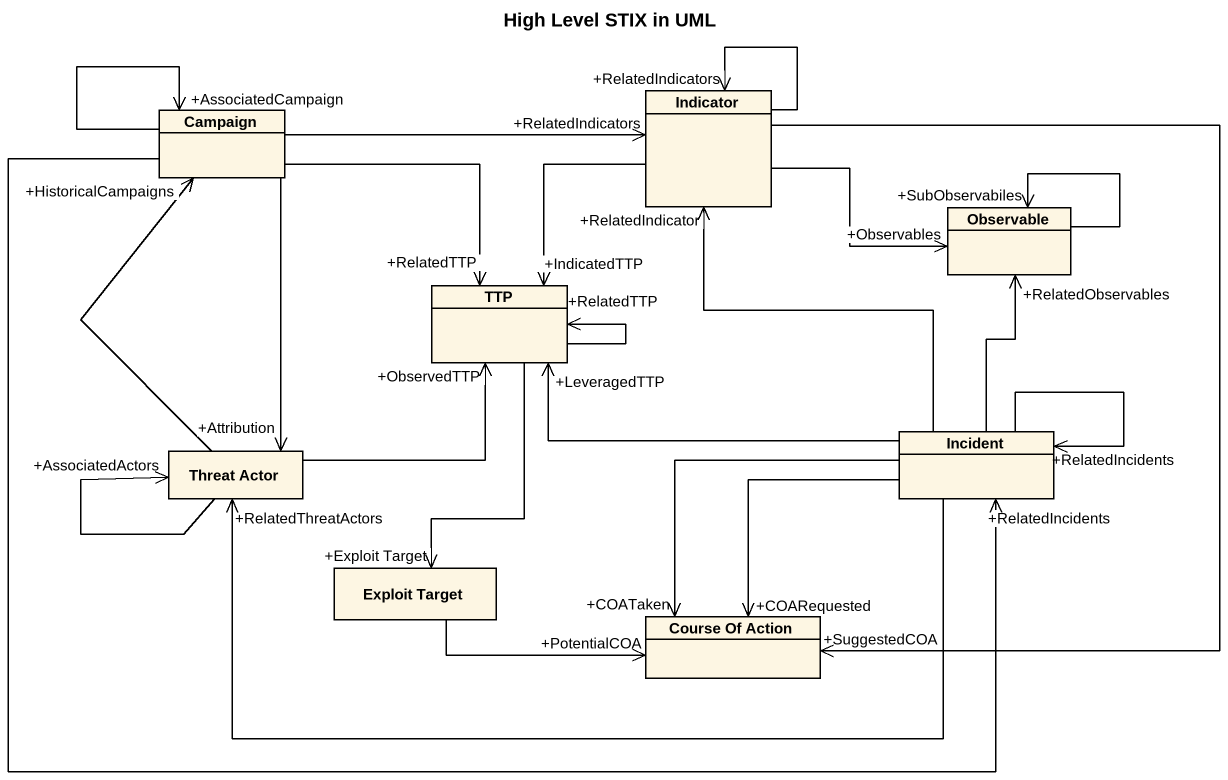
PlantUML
@startuml
title High Level STIX in UML
hide circle
hide empty members
class Campaign
class Indicator
class Observable
class TTP
class Incident
class "Threat Actor" as Threat_Actor
class "Exploit Target" as Exploit_Target
class "Course Of Action" as Course_Of_Action
Campaign --> "+AssociatedCampaign" Campaign
Campaign -right-> "+RelatedIndicators" Indicator
Campaign --> "+RelatedTTP" TTP
Campaign -right-> "+RelatedIncidents" Incident
Campaign --> "+Attribution" Threat_Actor
Indicator --> "+RelatedIndicators" Indicator
Indicator -right-> "+Observables" Observable
Indicator --> "+IndicatedTTP" TTP
Indicator --> "+SuggestedCOA" Course_Of_Action
Observable --> "+SubObservabiles" Observable
TTP --> "+RelatedTTP" TTP
TTP --> "+Exploit Target" Exploit_Target
Incident -up-> "+RelatedIndicator" Indicator
Incident -up-> "+RelatedObservables" Observable
Incident -left-> "+LeveragedTTP" TTP
Incident --> "+RelatedIncidents" Incident
Incident -left-> "+RelatedThreatActors" Threat_Actor
Incident --> "+COARequested" Course_Of_Action
Incident --> "+COATaken" Course_Of_Action
Threat_Actor -up-> "+HistoricalCampaigns" Campaign
Threat_Actor -right-> "+ObservedTTP" TTP
Threat_Actor --> "+AssociatedActors" Threat_Actor
Exploit_Target -right-> "+PotentialCOA" Course_Of_Action
@enduml
